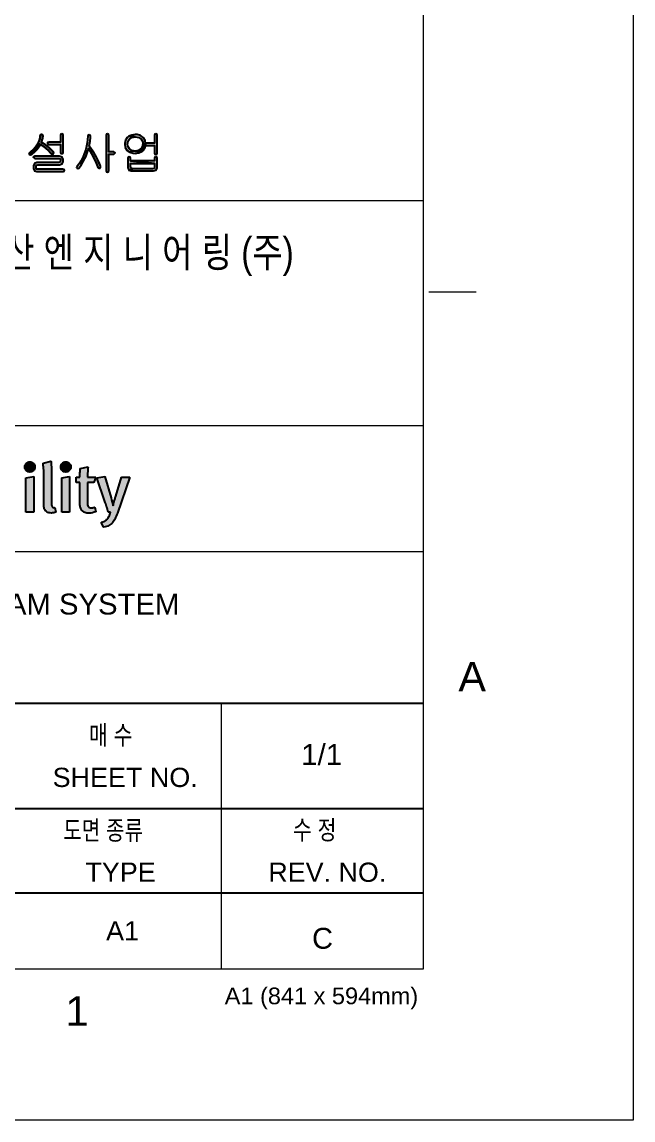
# Model space of a CAD drawing. Header units: inches. Extents: x 0 to 841, y 0 to 594.
# Drawn here: x 767.9 to 841, y 0 to 131.4 of the extents above; entities that cross this region are included whole.
import ezdxf
from ezdxf.enums import TextEntityAlignment as Align

# ---------------------------------------------------------------- set-up
doc = ezdxf.new("R2010")
doc.units = ezdxf.units.IN
doc.header["$MEASUREMENT"] = 0
for name, color, linetype in [('BG 0 -2', 7, 'Continuous'), ('BG _U+B808_U+C774_U+C5B4 1', 7, 'Continuous'), ('BG Default', 7, 'Continuous'), ('BG VPORT', 7, 'Continuous'), ('FRAME', 7, 'Continuous')]:
    doc.layers.add(name, color=color, linetype=linetype)
doc.styles.add('Arial', font='arial.ttf')

msp = doc.modelspace()

# ---------------------------------------------------------------- hatches: boundary and pattern name
at = {"layer": 'BG 0 -2', "linetype": 'ByBlock', "true_color": 0x005bac}
h = msp.add_hatch(color=154, dxfattribs=at)
edge = h.paths.add_edge_path()
edge.add_spline(control_points=[(769.44, 78.16), (769.44, 77.99), (769.38, 77.85), (769.26, 77.73), (769.14, 77.61), (769, 77.55), (768.82, 77.55), (768.66, 77.55), (768.52, 77.61), (768.41, 77.73), (768.29, 77.85), (768.24, 77.99), (768.24, 78.16), (768.24, 78.33), (768.29, 78.47), (768.41, 78.59), (768.53, 78.71), (768.67, 78.77), (768.84, 78.77), (769, 78.77), (769.14, 78.71), (769.26, 78.6), (769.38, 78.48), (769.44, 78.33), (769.44, 78.16)], knot_values=[0, 0, 0, 0, 1, 1, 1, 2, 2, 2, 3, 3, 3, 4, 4, 4, 5, 5, 5, 6, 6, 6, 7, 7, 7, 8, 8, 8, 8], degree=3, periodic=0)
h = msp.add_hatch(color=154, dxfattribs=at)
edge = h.paths.add_edge_path()
edge.add_spline(control_points=[(771.96, 72.75), (771.79, 72.68), (771.61, 72.65), (771.41, 72.65), (771.18, 72.65), (771, 72.69), (770.87, 72.78), (770.75, 72.87), (770.66, 72.98), (770.6, 73.11), (770.54, 73.23), (770.51, 73.36), (770.5, 73.5), (770.49, 73.63), (770.49, 73.74), (770.49, 73.83), (770.49, 73.83), (770.49, 77.4), (770.49, 77.4), (770.49, 77.55), (770.49, 77.67), (770.49, 77.79), (770.48, 77.9), (770.48, 78), (770.47, 78.1), (770.46, 78.19), (770.45, 78.28), (770.44, 78.37), (770.44, 78.45), (770.42, 78.54), (770.41, 78.63), (770.41, 78.63), (771.34, 78.84), (771.34, 78.84), (771.38, 78.71), (771.4, 78.55), (771.4, 78.37), (771.41, 78.19), (771.42, 77.96), (771.42, 77.68), (771.42, 77.68), (771.42, 74.13), (771.42, 74.13), (771.42, 73.99), (771.42, 73.87), (771.42, 73.79), (771.42, 73.7), (771.43, 73.63), (771.44, 73.58), (771.45, 73.53), (771.46, 73.48), (771.47, 73.45), (771.48, 73.42), (771.49, 73.4), (771.51, 73.38), (771.54, 73.34), (771.58, 73.31), (771.64, 73.29), (771.69, 73.28), (771.75, 73.28), (771.81, 73.31), (771.81, 73.31), (771.96, 72.75), (771.96, 72.75)], knot_values=[0, 0, 0, 0, 1, 1, 1, 2, 2, 2, 3, 3, 3, 4, 4, 4, 5, 5, 5, 6, 6, 6, 7, 7, 7, 8, 8, 8, 9, 9, 9, 10, 10, 10, 11, 11, 11, 12, 12, 12, 13, 13, 13, 14, 14, 14, 15, 15, 15, 16, 16, 16, 17, 17, 17, 18, 18, 18, 19, 19, 19, 20, 20, 20, 21, 21, 21, 21], degree=3, periodic=0)
h = msp.add_hatch(color=154, dxfattribs=at)
edge = h.paths.add_edge_path()
edge.add_spline(control_points=[(773.73, 78.16), (773.73, 77.99), (773.67, 77.85), (773.55, 77.73), (773.43, 77.61), (773.29, 77.55), (773.12, 77.55), (772.95, 77.55), (772.81, 77.61), (772.7, 77.73), (772.58, 77.85), (772.53, 77.99), (772.53, 78.16), (772.53, 78.33), (772.59, 78.47), (772.7, 78.59), (772.82, 78.71), (772.96, 78.77), (773.13, 78.77), (773.29, 78.77), (773.43, 78.71), (773.55, 78.6), (773.67, 78.48), (773.73, 78.33), (773.73, 78.16)], knot_values=[0, 0, 0, 0, 1, 1, 1, 2, 2, 2, 3, 3, 3, 4, 4, 4, 5, 5, 5, 6, 6, 6, 7, 7, 7, 8, 8, 8, 8], degree=3, periodic=0)
h = msp.add_hatch(color=154, dxfattribs=at)
edge = h.paths.add_edge_path()
edge.add_spline(control_points=[(776.74, 72.81), (776.47, 72.69), (776.2, 72.63), (775.92, 72.63), (775.71, 72.63), (775.54, 72.66), (775.4, 72.71), (775.26, 72.77), (775.15, 72.85), (775.07, 72.94), (774.98, 73.04), (774.92, 73.16), (774.88, 73.29), (774.84, 73.42), (774.82, 73.56), (774.82, 73.71), (774.82, 73.71), (774.82, 76.3), (774.82, 76.3), (774.82, 76.3), (774.36, 76.3), (774.36, 76.3), (774.36, 76.3), (774.36, 76.93), (774.36, 76.93), (774.36, 76.93), (774.82, 76.93), (774.82, 76.93), (774.82, 77.11), (774.82, 77.28), (774.83, 77.46), (774.83, 77.64), (774.84, 77.81), (774.86, 77.97), (774.86, 77.97), (775.8, 78.19), (775.8, 78.19), (775.78, 78.02), (775.76, 77.82), (775.75, 77.59), (775.73, 77.36), (775.73, 77.14), (775.73, 76.93), (775.73, 76.93), (776.73, 76.93), (776.73, 76.93), (776.73, 76.93), (776.49, 76.3), (776.49, 76.3), (776.49, 76.3), (775.72, 76.3), (775.72, 76.3), (775.72, 76.3), (775.72, 73.95), (775.72, 73.95), (775.72, 73.69), (775.75, 73.51), (775.82, 73.42), (775.9, 73.32), (776.03, 73.28), (776.23, 73.28), (776.34, 73.28), (776.47, 73.3), (776.62, 73.36), (776.62, 73.36), (776.74, 72.81), (776.74, 72.81)], knot_values=[0, 0, 0, 0, 1, 1, 1, 2, 2, 2, 3, 3, 3, 4, 4, 4, 5, 5, 5, 6, 6, 6, 7, 7, 7, 8, 8, 8, 9, 9, 9, 10, 10, 10, 11, 11, 11, 12, 12, 12, 13, 13, 13, 14, 14, 14, 15, 15, 15, 16, 16, 16, 17, 17, 17, 18, 18, 18, 19, 19, 19, 20, 20, 20, 21, 21, 21, 22, 22, 22, 22], degree=3, periodic=0)
for points in [[(768.37, 72.74), (768.37, 76.86), (769.29, 77.03), (769.29, 72.74)], [(772.66, 72.74), (772.66, 76.86), (773.58, 77.03), (773.58, 72.74)]]:
    msp.add_hatch(color=154, dxfattribs=at).paths.add_polyline_path(points)
h = msp.add_hatch(color=154, dxfattribs=at)
edge = h.paths.add_edge_path()
edge.add_spline(control_points=[(779.3, 72.65), (779.21, 72.39), (779.12, 72.17), (779.03, 71.98), (778.94, 71.79), (778.84, 71.62), (778.72, 71.49), (778.6, 71.35), (778.46, 71.24), (778.29, 71.15), (778.12, 71.06), (777.91, 70.99), (777.66, 70.95), (777.66, 70.95), (777.37, 71.54), (777.37, 71.54), (777.51, 71.58), (777.64, 71.62), (777.75, 71.68), (777.86, 71.73), (777.97, 71.81), (778.06, 71.9), (778.15, 71.99), (778.23, 72.1), (778.3, 72.24), (778.37, 72.37), (778.44, 72.54), (778.5, 72.74), (778.5, 72.74), (778.21, 72.74), (778.21, 72.74), (778.15, 72.98), (778.08, 73.2), (778.01, 73.43), (777.94, 73.65), (777.87, 73.85), (777.81, 74.04), (777.81, 74.04), (776.86, 76.86), (776.86, 76.86), (776.86, 76.86), (777.79, 77.02), (777.79, 77.02), (777.79, 77.02), (778.56, 74.47), (778.56, 74.47), (778.57, 74.41), (778.59, 74.33), (778.62, 74.23), (778.62, 74.23), (778.69, 73.93), (778.69, 73.93), (778.72, 73.83), (778.74, 73.74), (778.76, 73.67), (778.77, 73.59), (778.78, 73.54), (778.79, 73.52), (778.79, 73.53), (778.8, 73.57), (778.82, 73.65), (778.84, 73.72), (778.86, 73.81), (778.89, 73.92), (778.92, 74.03), (778.95, 74.14), (778.99, 74.27), (779.03, 74.4), (779.07, 74.53), (779.11, 74.66), (779.11, 74.66), (779.8, 76.93), (779.8, 76.93), (779.8, 76.93), (780.78, 76.93), (780.78, 76.93), (780.78, 76.93), (779.3, 72.65), (779.3, 72.65)], knot_values=[0, 0, 0, 0, 1, 1, 1, 2, 2, 2, 3, 3, 3, 4, 4, 4, 5, 5, 5, 6, 6, 6, 7, 7, 7, 8, 8, 8, 9, 9, 9, 10, 10, 10, 11, 11, 11, 12, 12, 12, 13, 13, 13, 14, 14, 14, 15, 15, 15, 16, 16, 16, 17, 17, 17, 18, 18, 18, 19, 19, 19, 20, 20, 20, 21, 21, 21, 22, 22, 22, 23, 23, 23, 24, 24, 24, 25, 25, 25, 26, 26, 26, 26], degree=3, periodic=0)
at = {"layer": 'BG Default', "linetype": 'Continuous'}
for points in [[(770.1, 116.77), (770.46, 116.53), (770.74, 116.32), (771.04, 116.05), (771.32, 115.74), (771.37, 115.67), (771.5, 115.59), (771.62, 115.64), (771.67, 115.75), (771.63, 115.88), (771.31, 116.2), (771.02, 116.46), (770.96, 116.51), (770.64, 116.76), (770.29, 116.99), (770.21, 117.04), (770.34, 117.43), (770.4, 117.78), (770.34, 117.92), (770.23, 117.96), (770.12, 117.92), (770.06, 117.8), (770.02, 117.43), (769.87, 117.03), (769.79, 116.86)], [(772.65, 118.05), (772.54, 118), (772.49, 117.89), (772.49, 117.05), (771.09, 117.05), (770.96, 117.01), (770.93, 116.91), (770.97, 116.81), (771.1, 116.76), (772.49, 116.76), (772.49, 115.81), (772.54, 115.69), (772.65, 115.66), (772.76, 115.69), (772.82, 115.81), (772.82, 117.89), (772.76, 118)], [(775.91, 117.93), (775.8, 117.88), (775.75, 117.76), (775.74, 117.36), (775.69, 116.96), (775.62, 116.55), (775.51, 116.14), (775.46, 115.95), (775.31, 115.52), (775.14, 115.13), (774.94, 114.77), (774.73, 114.44), (774.5, 114.15), (774.43, 114.02), (774.49, 113.91), (774.59, 113.89), (774.7, 113.94), (774.96, 114.28), (775.19, 114.62), (775.38, 114.98), (775.39, 115.02), (775.56, 115.38), (775.7, 115.76), (775.83, 116.18), (775.85, 116.23), (776.06, 116.39), (775.94, 116.56), (776, 116.96), (776.03, 117.16), (776.07, 117.58), (776.08, 117.76), (776.02, 117.88)], [(778.11, 118.05), (778, 118.01), (777.95, 117.89), (777.95, 113.61), (778, 113.49), (778.11, 113.45), (778.22, 113.49), (778.27, 113.61), (778.27, 115.61), (778.88, 115.61), (779.02, 115.75), (778.88, 115.88), (778.27, 115.88), (778.27, 117.89), (778.22, 118.01)], [(780.66, 117.74), (780.49, 117.6), (780.27, 117.27), (780.18, 116.88), (780.18, 116.81), (780.24, 116.41), (780.45, 116.07), (780.49, 116.04), (780.81, 115.82), (781.19, 115.71), (781.44, 115.69), (781.87, 115.75), (782.22, 115.91), (781.44, 115.96), (781.03, 116.03), (780.74, 116.22), (780.54, 116.56), (780.51, 116.81), (780.6, 117.21), (780.74, 117.4), (781.05, 117.6), (781.44, 117.66)], [(782.68, 116.88), (782.62, 117.22), (782.42, 117.55), (782.37, 117.6), (782.06, 117.82), (781.68, 117.94), (781.44, 117.95), (781.02, 117.89), (780.66, 117.74), (781.44, 117.66), (781.86, 117.59), (782.14, 117.4), (782.33, 117.06), (782.37, 116.81)], [(783.9, 118.05), (783.78, 118), (783.73, 117.87), (783.73, 116.93), (782.79, 116.93), (782.68, 116.89), (782.68, 116.88), (782.37, 116.81), (782.68, 116.71), (782.69, 116.69), (782.82, 116.65), (783.73, 116.65), (783.73, 115.71), (783.78, 115.58), (783.9, 115.54), (784.01, 115.58), (784.06, 115.71), (784.06, 117.88), (784.01, 118)], [(769.79, 116.86), (769.57, 116.53), (769.32, 116.21), (769.01, 115.93), (768.85, 115.79), (768.76, 115.68), (768.79, 115.57), (768.89, 115.53), (769.03, 115.57), (769.36, 115.85), (769.65, 116.13), (769.68, 116.17), (769.94, 116.51), (770.1, 116.77)], [(775.85, 116.23), (776.05, 115.95), (776.26, 115.59), (776.48, 115.17), (776.48, 115.15), (776.68, 114.77), (776.84, 114.38), (776.98, 114.04), (777.08, 113.93), (777.19, 113.92), (777.27, 114.01), (777.27, 114.17), (777.13, 114.52), (776.96, 114.89), (776.75, 115.28), (776.73, 115.33), (776.51, 115.71), (776.28, 116.07), (776.06, 116.39)], [(782.22, 115.91), (782.37, 116.04), (782.6, 116.37), (782.68, 116.71), (782.37, 116.81), (782.28, 116.42), (782.14, 116.22), (781.82, 116.02), (781.44, 115.96)], [(782.37, 116.81), (782.28, 116.42), (782.14, 116.22), (781.82, 116.02), (781.44, 115.96), (782.22, 115.91), (782.37, 116.04), (782.6, 116.37), (782.68, 116.71)], [(772.32, 115.36), (769.41, 115.36), (769.24, 115.22), (769.41, 115.08), (772.28, 115.08), (772.44, 115.04), (772.49, 114.9), (772.49, 114.75), (772.43, 114.64), (772.28, 114.61), (769.67, 114.61), (769.37, 114.5), (769.25, 114.22), (769.25, 113.9), (769.38, 113.61), (769.68, 113.51), (772.82, 113.51), (772.92, 113.56), (772.96, 113.65), (772.92, 113.75), (772.79, 113.79), (769.77, 113.79), (769.63, 113.82), (769.58, 113.94), (769.58, 114.15), (769.62, 114.29), (769.78, 114.33), (772.38, 114.33), (772.7, 114.43), (772.82, 114.71), (772.82, 114.95), (772.7, 115.25)], [(783.73, 114.49), (780.89, 114.78), (780.89, 115.11), (780.84, 115.24), (780.73, 115.28), (780.62, 115.24), (780.56, 115.11), (780.56, 113.99), (780.67, 113.69), (781.1, 113.86), (780.94, 113.91), (780.89, 114.05), (780.89, 114.49)], [(783.9, 115.28), (783.78, 115.24), (783.73, 115.11), (783.73, 114.78), (780.89, 114.78), (783.73, 114.49), (783.73, 114.04), (783.69, 113.9), (783.52, 113.86), (781.1, 113.86), (780.67, 113.69), (780.97, 113.59), (783.62, 113.59), (783.94, 113.69), (784.06, 113.97), (784.06, 115.11), (784.01, 115.24)]]:
    msp.add_hatch(color=3, dxfattribs=at).paths.add_polyline_path(points)

# ---------------------------------------------------------------- linework, layer by layer
at = {"layer": 'BG 0 -2', "color": 7, "linetype": 'Continuous', "lineweight": 9}
for p, q in [((841, 594), (841, 0)), ((815.93, 18.11), (815.93, 576.75)), ((666.66, 110.04), (815.93, 110.04)), ((816.56, 99.14), (822.22, 99.14)), ((666.66, 83.14), (815.93, 83.14)), ((666.66, 68.03), (815.93, 68.03)), ((791.73, 49.88), (791.73, 18.11)), ((25.11, 18.11), (815.93, 18.11)), ((841, 0), (0, 0))]:
    msp.add_line(p, q, dxfattribs=at)
at = {"layer": 'BG 0 -2', "color": 3, "linetype": 'Continuous', "lineweight": 25}
for points in [[(770.23, 117.96), (770.12, 117.92), (770.06, 117.8), (770.02, 117.43), (769.87, 117.03), (769.79, 116.86), (770.1, 116.77), (770.46, 116.53), (770.74, 116.32), (771.04, 116.05), (771.32, 115.74), (771.37, 115.67), (771.5, 115.59), (771.62, 115.64), (771.67, 115.75), (771.63, 115.88), (771.31, 116.2), (771.02, 116.46), (770.96, 116.51), (770.64, 116.76), (770.29, 116.99), (770.21, 117.04), (770.34, 117.43), (770.4, 117.78), (770.34, 117.92)], [(780.66, 117.74), (780.49, 117.6), (780.27, 117.27), (780.18, 116.88), (780.18, 116.81), (780.24, 116.41), (780.45, 116.07), (780.49, 116.04), (780.81, 115.82), (781.19, 115.71), (781.44, 115.69), (781.87, 115.75), (782.22, 115.91), (781.44, 115.96), (781.03, 116.03), (780.74, 116.22), (780.54, 116.56), (780.51, 116.81), (780.6, 117.21), (780.74, 117.4), (781.05, 117.6), (781.44, 117.66)], [(781.44, 117.95), (781.02, 117.89), (780.66, 117.74), (781.44, 117.66), (781.86, 117.59), (782.14, 117.4), (782.33, 117.06), (782.37, 116.81), (782.68, 116.88), (782.62, 117.22), (782.42, 117.55), (782.37, 117.6), (782.06, 117.82), (781.68, 117.94)], [(769.79, 116.86), (769.57, 116.53), (769.32, 116.21), (769.01, 115.93), (768.85, 115.79), (768.76, 115.68), (768.79, 115.57), (768.89, 115.53), (769.03, 115.57), (769.36, 115.85), (769.65, 116.13), (769.68, 116.17), (769.94, 116.51), (770.1, 116.77)], [(776.06, 116.39), (775.85, 116.23), (776.05, 115.95), (776.26, 115.59), (776.48, 115.17), (776.48, 115.15), (776.68, 114.77), (776.84, 114.38), (776.98, 114.04), (777.08, 113.93), (777.19, 113.92), (777.27, 114.01), (777.27, 114.17), (777.13, 114.52), (776.96, 114.89), (776.75, 115.28), (776.73, 115.33), (776.51, 115.71), (776.28, 116.07)], [(782.37, 116.81), (782.28, 116.42), (782.14, 116.22), (781.82, 116.02), (781.44, 115.96), (782.22, 115.91), (782.37, 116.04), (782.6, 116.37), (782.68, 116.71)], [(780.73, 115.28), (780.62, 115.24), (780.56, 115.11), (780.56, 113.99), (780.67, 113.69), (781.1, 113.86), (780.94, 113.91), (780.89, 114.05), (780.89, 114.49), (783.73, 114.49), (780.89, 114.78), (780.89, 115.11), (780.84, 115.24)]]:
    msp.add_lwpolyline(points, close=True, dxfattribs=at)
at = {"layer": 'BG 0 -2', "color": 7, "linetype": 'Continuous', "lineweight": 0}
for points in [[(768.37, 72.74), (768.37, 76.86), (769.29, 77.03), (769.29, 72.74)], [(772.66, 72.74), (772.66, 76.86), (773.58, 77.03), (773.58, 72.74)]]:
    msp.add_lwpolyline(points, close=True, dxfattribs=at)
for points, knots in [([(769.44, 78.16), (769.44, 77.99), (769.38, 77.85), (769.26, 77.73), (769.14, 77.61), (769, 77.55), (768.82, 77.55), (768.66, 77.55), (768.52, 77.61), (768.41, 77.73), (768.29, 77.85), (768.24, 77.99), (768.24, 78.16), (768.24, 78.33), (768.29, 78.47), (768.41, 78.59), (768.53, 78.71), (768.67, 78.77), (768.84, 78.77), (769, 78.77), (769.14, 78.71), (769.26, 78.6), (769.38, 78.48), (769.44, 78.33), (769.44, 78.16)], [0, 0, 0, 0, 1, 1, 1, 2, 2, 2, 3, 3, 3, 4, 4, 4, 5, 5, 5, 6, 6, 6, 7, 7, 7, 8, 8, 8, 8]), ([(771.96, 72.75), (771.79, 72.68), (771.61, 72.65), (771.41, 72.65), (771.18, 72.65), (771, 72.69), (770.87, 72.78), (770.75, 72.87), (770.66, 72.98), (770.6, 73.11), (770.54, 73.23), (770.51, 73.36), (770.5, 73.5), (770.49, 73.63), (770.49, 73.74), (770.49, 73.83), (770.49, 73.83), (770.49, 77.4), (770.49, 77.4), (770.49, 77.55), (770.49, 77.67), (770.49, 77.79), (770.48, 77.9), (770.48, 78), (770.47, 78.1), (770.46, 78.19), (770.45, 78.28), (770.44, 78.37), (770.44, 78.45), (770.42, 78.54), (770.41, 78.63), (770.41, 78.63), (771.34, 78.84), (771.34, 78.84), (771.38, 78.71), (771.4, 78.55), (771.4, 78.37), (771.41, 78.19), (771.42, 77.96), (771.42, 77.68), (771.42, 77.68), (771.42, 74.13), (771.42, 74.13), (771.42, 73.99), (771.42, 73.87), (771.42, 73.79), (771.42, 73.7), (771.43, 73.63), (771.44, 73.58), (771.45, 73.53), (771.46, 73.48), (771.47, 73.45), (771.48, 73.42), (771.49, 73.4), (771.51, 73.38), (771.54, 73.34), (771.58, 73.31), (771.64, 73.29), (771.69, 73.28), (771.75, 73.28), (771.81, 73.31), (771.81, 73.31), (771.96, 72.75), (771.96, 72.75)], [0, 0, 0, 0, 1, 1, 1, 2, 2, 2, 3, 3, 3, 4, 4, 4, 5, 5, 5, 6, 6, 6, 7, 7, 7, 8, 8, 8, 9, 9, 9, 10, 10, 10, 11, 11, 11, 12, 12, 12, 13, 13, 13, 14, 14, 14, 15, 15, 15, 16, 16, 16, 17, 17, 17, 18, 18, 18, 19, 19, 19, 20, 20, 20, 21, 21, 21, 21]), ([(773.73, 78.16), (773.73, 77.99), (773.67, 77.85), (773.55, 77.73), (773.43, 77.61), (773.29, 77.55), (773.12, 77.55), (772.95, 77.55), (772.81, 77.61), (772.7, 77.73), (772.58, 77.85), (772.53, 77.99), (772.53, 78.16), (772.53, 78.33), (772.59, 78.47), (772.7, 78.59), (772.82, 78.71), (772.96, 78.77), (773.13, 78.77), (773.29, 78.77), (773.43, 78.71), (773.55, 78.6), (773.67, 78.48), (773.73, 78.33), (773.73, 78.16)], [0, 0, 0, 0, 1, 1, 1, 2, 2, 2, 3, 3, 3, 4, 4, 4, 5, 5, 5, 6, 6, 6, 7, 7, 7, 8, 8, 8, 8]), ([(776.74, 72.81), (776.47, 72.69), (776.2, 72.63), (775.92, 72.63), (775.71, 72.63), (775.54, 72.66), (775.4, 72.71), (775.26, 72.77), (775.15, 72.85), (775.07, 72.94), (774.98, 73.04), (774.92, 73.16), (774.88, 73.29), (774.84, 73.42), (774.82, 73.56), (774.82, 73.71), (774.82, 73.71), (774.82, 76.3), (774.82, 76.3), (774.82, 76.3), (774.36, 76.3), (774.36, 76.3), (774.36, 76.3), (774.36, 76.93), (774.36, 76.93), (774.36, 76.93), (774.82, 76.93), (774.82, 76.93), (774.82, 77.11), (774.82, 77.28), (774.83, 77.46), (774.83, 77.64), (774.84, 77.81), (774.86, 77.97), (774.86, 77.97), (775.8, 78.19), (775.8, 78.19), (775.78, 78.02), (775.76, 77.82), (775.75, 77.59), (775.73, 77.36), (775.73, 77.14), (775.73, 76.93), (775.73, 76.93), (776.73, 76.93), (776.73, 76.93), (776.73, 76.93), (776.49, 76.3), (776.49, 76.3), (776.49, 76.3), (775.72, 76.3), (775.72, 76.3), (775.72, 76.3), (775.72, 73.95), (775.72, 73.95), (775.72, 73.69), (775.75, 73.51), (775.82, 73.42), (775.9, 73.32), (776.03, 73.28), (776.23, 73.28), (776.34, 73.28), (776.47, 73.3), (776.62, 73.36), (776.62, 73.36), (776.74, 72.81), (776.74, 72.81)], [0, 0, 0, 0, 1, 1, 1, 2, 2, 2, 3, 3, 3, 4, 4, 4, 5, 5, 5, 6, 6, 6, 7, 7, 7, 8, 8, 8, 9, 9, 9, 10, 10, 10, 11, 11, 11, 12, 12, 12, 13, 13, 13, 14, 14, 14, 15, 15, 15, 16, 16, 16, 17, 17, 17, 18, 18, 18, 19, 19, 19, 20, 20, 20, 21, 21, 21, 22, 22, 22, 22]), ([(779.3, 72.65), (779.21, 72.39), (779.12, 72.17), (779.03, 71.98), (778.94, 71.79), (778.84, 71.62), (778.72, 71.49), (778.6, 71.35), (778.46, 71.24), (778.29, 71.15), (778.12, 71.06), (777.91, 70.99), (777.66, 70.95), (777.66, 70.95), (777.37, 71.54), (777.37, 71.54), (777.51, 71.58), (777.64, 71.62), (777.75, 71.68), (777.86, 71.73), (777.97, 71.81), (778.06, 71.9), (778.15, 71.99), (778.23, 72.1), (778.3, 72.24), (778.37, 72.37), (778.44, 72.54), (778.5, 72.74), (778.5, 72.74), (778.21, 72.74), (778.21, 72.74), (778.15, 72.98), (778.08, 73.2), (778.01, 73.43), (777.94, 73.65), (777.87, 73.85), (777.81, 74.04), (777.81, 74.04), (776.86, 76.86), (776.86, 76.86), (776.86, 76.86), (777.79, 77.02), (777.79, 77.02), (777.79, 77.02), (778.56, 74.47), (778.56, 74.47), (778.57, 74.41), (778.59, 74.33), (778.62, 74.23), (778.62, 74.23), (778.69, 73.93), (778.69, 73.93), (778.72, 73.83), (778.74, 73.74), (778.76, 73.67), (778.77, 73.59), (778.78, 73.54), (778.79, 73.52), (778.79, 73.53), (778.8, 73.57), (778.82, 73.65), (778.84, 73.72), (778.86, 73.81), (778.89, 73.92), (778.92, 74.03), (778.95, 74.14), (778.99, 74.27), (779.03, 74.4), (779.07, 74.53), (779.11, 74.66), (779.11, 74.66), (779.8, 76.93), (779.8, 76.93), (779.8, 76.93), (780.78, 76.93), (780.78, 76.93), (780.78, 76.93), (779.3, 72.65), (779.3, 72.65)], [0, 0, 0, 0, 1, 1, 1, 2, 2, 2, 3, 3, 3, 4, 4, 4, 5, 5, 5, 6, 6, 6, 7, 7, 7, 8, 8, 8, 9, 9, 9, 10, 10, 10, 11, 11, 11, 12, 12, 12, 13, 13, 13, 14, 14, 14, 15, 15, 15, 16, 16, 16, 17, 17, 17, 18, 18, 18, 19, 19, 19, 20, 20, 20, 21, 21, 21, 22, 22, 22, 23, 23, 23, 24, 24, 24, 25, 25, 25, 26, 26, 26, 26])]:
    msp.add_open_spline(points, degree=3, knots=knots, dxfattribs=at)
at = {"layer": 'BG _U+B808_U+C774_U+C5B4 1', "color": 7, "linetype": 'Continuous', "lineweight": 25}
for p, q in [((770.41, 78.63), (771.34, 78.84)), ((770.47, 78.1), (770.44, 78.37)), ((770.49, 77.4), (770.49, 77.79)), ((771.42, 77.68), (771.42, 74.13)), ((774.86, 77.97), (775.8, 78.19)), ((768.37, 76.86), (769.29, 77.03)), ((768.37, 72.74), (768.37, 76.86)), ((769.29, 77.03), (769.29, 72.74)), ((770.49, 73.83), (770.49, 77.4)), ((772.66, 76.86), (773.58, 77.03)), ((772.66, 72.74), (772.66, 76.86)), ((773.58, 77.03), (773.58, 72.74)), ((774.36, 76.3), (774.36, 76.93)), ((774.36, 76.93), (774.82, 76.93)), ((774.82, 76.3), (774.36, 76.3)), ((774.82, 76.93), (774.83, 77.46)), ((774.82, 73.71), (774.82, 76.3)), ((776.49, 76.3), (775.72, 76.3)), ((775.72, 76.3), (775.72, 73.95)), ((775.73, 76.93), (776.73, 76.93)), ((776.73, 76.93), (776.49, 76.3)), ((776.86, 76.86), (777.79, 77.02)), ((777.81, 74.04), (776.86, 76.86)), ((777.79, 77.02), (778.56, 74.47)), ((779.11, 74.66), (779.8, 76.93)), ((780.78, 76.93), (779.3, 72.65)), ((779.8, 76.93), (780.78, 76.93)), ((778.56, 74.47), (778.62, 74.23)), ((778.62, 74.23), (778.69, 73.93)), ((778.79, 73.52), (778.82, 73.65)), ((769.29, 72.74), (768.37, 72.74)), ((771.81, 73.31), (771.96, 72.75)), ((773.58, 72.74), (772.66, 72.74)), ((776.62, 73.36), (776.74, 72.81)), ((778.5, 72.74), (778.21, 72.74)), ((777.66, 70.95), (777.37, 71.54))]:
    msp.add_line(p, q, dxfattribs=at)
for points, knots in [([(768.41, 77.73), (768.29, 77.85), (768.24, 77.99), (768.24, 78.16), (768.24, 78.33), (768.29, 78.47), (768.41, 78.59)], [3, 3, 3, 3, 4, 4, 4, 5, 5, 5, 5]), ([(768.41, 78.59), (768.53, 78.71), (768.67, 78.77), (768.84, 78.77), (769, 78.77), (769.14, 78.71), (769.26, 78.6)], [5, 5, 5, 5, 6, 6, 6, 7, 7, 7, 7]), ([(769.44, 78.16), (769.44, 77.99), (769.38, 77.85), (769.26, 77.73), (769.14, 77.61), (769, 77.55), (768.82, 77.55), (768.66, 77.55), (768.52, 77.61), (768.41, 77.73)], [0, 0, 0, 0, 1, 1, 1, 2, 2, 2, 3, 3, 3, 3]), ([(771.34, 78.84), (771.38, 78.71), (771.4, 78.55), (771.4, 78.37), (771.41, 78.19), (771.42, 77.96), (771.42, 77.68)], [11, 11, 11, 11, 12, 12, 12, 13, 13, 13, 13]), ([(772.7, 77.73), (772.58, 77.85), (772.53, 77.99), (772.53, 78.16), (772.53, 78.33), (772.59, 78.47), (772.7, 78.59)], [3, 3, 3, 3, 4, 4, 4, 5, 5, 5, 5]), ([(772.7, 78.59), (772.82, 78.71), (772.96, 78.77), (773.13, 78.77), (773.29, 78.77), (773.43, 78.71), (773.55, 78.6)], [5, 5, 5, 5, 6, 6, 6, 7, 7, 7, 7]), ([(773.73, 78.16), (773.73, 77.99), (773.67, 77.85), (773.55, 77.73), (773.43, 77.61), (773.29, 77.55), (773.12, 77.55), (772.95, 77.55), (772.81, 77.61), (772.7, 77.73)], [0, 0, 0, 0, 1, 1, 1, 2, 2, 2, 3, 3, 3, 3]), ([(771.42, 73.79), (771.42, 73.7), (771.43, 73.63), (771.44, 73.58), (771.45, 73.53), (771.46, 73.48), (771.47, 73.45)], [15, 15, 15, 15, 16, 16, 16, 17, 17, 17, 17]), ([(778.21, 72.74), (778.15, 72.98), (778.08, 73.2), (778.01, 73.43), (777.94, 73.65), (777.87, 73.85), (777.81, 74.04)], [10, 10, 10, 10, 11, 11, 11, 12, 12, 12, 12]), ([(778.82, 73.65), (778.84, 73.72), (778.86, 73.81), (778.89, 73.92), (778.92, 74.03), (778.95, 74.14), (778.99, 74.27), (779.03, 74.4), (779.07, 74.53), (779.11, 74.66)], [20, 20, 20, 20, 21, 21, 21, 22, 22, 22, 23, 23, 23, 23]), ([(771.96, 72.75), (771.79, 72.68), (771.61, 72.65), (771.41, 72.65), (771.18, 72.65), (771, 72.69), (770.87, 72.78)], [0, 0, 0, 0, 1, 1, 1, 2, 2, 2, 2]), ([(776.74, 72.81), (776.47, 72.69), (776.2, 72.63), (775.92, 72.63), (775.71, 72.63), (775.54, 72.66), (775.4, 72.71)], [0, 0, 0, 0, 1, 1, 1, 2, 2, 2, 2]), ([(775.82, 73.42), (775.9, 73.32), (776.03, 73.28), (776.23, 73.28), (776.34, 73.28), (776.47, 73.3), (776.62, 73.36)], [19, 19, 19, 19, 20, 20, 20, 21, 21, 21, 21]), ([(777.75, 71.68), (777.86, 71.73), (777.97, 71.81), (778.06, 71.9), (778.15, 71.99), (778.23, 72.1), (778.3, 72.24)], [6, 6, 6, 6, 7, 7, 7, 8, 8, 8, 8]), ([(779.03, 71.98), (778.94, 71.79), (778.84, 71.62), (778.72, 71.49), (778.6, 71.35), (778.46, 71.24), (778.29, 71.15)], [1, 1, 1, 1, 2, 2, 2, 3, 3, 3, 3])]:
    msp.add_open_spline(points, degree=3, knots=knots, dxfattribs=at)
for points in [[(769.26, 78.6), (769.38, 78.48), (769.44, 78.33), (769.44, 78.16)], [(770.44, 78.37), (770.44, 78.45), (770.42, 78.54), (770.41, 78.63)], [(770.49, 77.79), (770.48, 77.9), (770.48, 78), (770.47, 78.1)], [(773.55, 78.6), (773.67, 78.48), (773.73, 78.33), (773.73, 78.16)], [(774.83, 77.46), (774.83, 77.64), (774.84, 77.81), (774.86, 77.97)], [(775.75, 77.59), (775.73, 77.36), (775.73, 77.14), (775.73, 76.93)], [(775.8, 78.19), (775.78, 78.02), (775.76, 77.82), (775.75, 77.59)], [(770.5, 73.5), (770.49, 73.63), (770.49, 73.74), (770.49, 73.83)], [(771.42, 74.13), (771.42, 73.99), (771.42, 73.87), (771.42, 73.79)], [(774.88, 73.29), (774.84, 73.42), (774.82, 73.56), (774.82, 73.71)], [(775.72, 73.95), (775.72, 73.69), (775.75, 73.51), (775.82, 73.42)], [(778.69, 73.93), (778.72, 73.83), (778.74, 73.74), (778.76, 73.67)], [(778.76, 73.67), (778.77, 73.59), (778.78, 73.54), (778.79, 73.52)], [(770.6, 73.11), (770.54, 73.23), (770.51, 73.36), (770.5, 73.5)], [(770.87, 72.78), (770.75, 72.87), (770.66, 72.98), (770.6, 73.11)], [(771.47, 73.45), (771.48, 73.42), (771.49, 73.4), (771.51, 73.38)], [(771.51, 73.38), (771.54, 73.34), (771.58, 73.31), (771.64, 73.29)], [(771.64, 73.29), (771.69, 73.28), (771.75, 73.28), (771.81, 73.31)], [(775.07, 72.94), (774.98, 73.04), (774.92, 73.16), (774.88, 73.29)], [(775.4, 72.71), (775.26, 72.77), (775.15, 72.85), (775.07, 72.94)], [(778.3, 72.24), (778.37, 72.37), (778.44, 72.54), (778.5, 72.74)], [(779.3, 72.65), (779.21, 72.39), (779.12, 72.17), (779.03, 71.98)], [(777.37, 71.54), (777.51, 71.58), (777.64, 71.62), (777.75, 71.68)], [(778.29, 71.15), (778.12, 71.06), (777.91, 70.99), (777.66, 70.95)]]:
    msp.add_open_spline(points, degree=3, dxfattribs=at)
at = {"layer": 'BG Default', "color": 3, "linetype": 'Continuous', "lineweight": 25, "const_width": 0.25}
for points in [[(769.79, 116.86), (769.57, 116.53), (769.32, 116.21), (769.01, 115.93), (768.85, 115.79), (768.76, 115.68), (768.79, 115.57), (768.89, 115.53), (769.03, 115.57), (769.36, 115.85), (769.65, 116.13), (769.68, 116.17), (769.94, 116.51), (770.1, 116.77)], [(770.1, 116.77), (770.46, 116.53), (770.74, 116.32), (771.04, 116.05), (771.32, 115.74), (771.37, 115.67), (771.5, 115.59), (771.62, 115.64), (771.67, 115.75), (771.63, 115.88), (771.31, 116.2), (771.02, 116.46), (770.96, 116.51), (770.64, 116.76), (770.29, 116.99), (770.21, 117.04), (770.34, 117.43), (770.4, 117.78), (770.34, 117.92), (770.23, 117.96), (770.12, 117.92), (770.06, 117.8), (770.02, 117.43), (769.87, 117.03), (769.79, 116.86)], [(782.22, 115.91), (782.37, 116.04), (782.6, 116.37), (782.68, 116.71), (782.37, 116.81), (782.28, 116.42), (782.14, 116.22), (781.82, 116.02), (781.44, 115.96)], [(775.85, 116.23), (776.05, 115.95), (776.26, 115.59), (776.48, 115.17), (776.48, 115.15), (776.68, 114.77), (776.84, 114.38), (776.98, 114.04), (777.08, 113.93), (777.19, 113.92), (777.27, 114.01), (777.27, 114.17), (777.13, 114.52), (776.96, 114.89), (776.75, 115.28), (776.73, 115.33), (776.51, 115.71), (776.28, 116.07), (776.06, 116.39)]]:
    msp.add_lwpolyline(points, close=True, dxfattribs=at)
at = {"layer": 'BG Default', "color": 3, "linetype": 'Continuous', "lineweight": 25}
for points in [[(772.65, 118.05), (772.54, 118), (772.49, 117.89), (772.49, 117.05), (771.09, 117.05), (770.96, 117.01), (770.93, 116.91), (770.97, 116.81), (771.1, 116.76), (772.49, 116.76), (772.49, 115.81), (772.54, 115.69), (772.65, 115.66), (772.76, 115.69), (772.82, 115.81), (772.82, 117.89), (772.76, 118)], [(775.91, 117.93), (775.8, 117.88), (775.75, 117.76), (775.74, 117.36), (775.69, 116.96), (775.62, 116.55), (775.51, 116.14), (775.46, 115.95), (775.31, 115.52), (775.14, 115.13), (774.94, 114.77), (774.73, 114.44), (774.5, 114.15), (774.43, 114.02), (774.49, 113.91), (774.59, 113.89), (774.7, 113.94), (774.96, 114.28), (775.19, 114.62), (775.38, 114.98), (775.39, 115.02), (775.56, 115.38), (775.7, 115.76), (775.83, 116.18), (775.85, 116.23), (776.06, 116.39), (775.94, 116.56), (776, 116.96), (776.03, 117.16), (776.07, 117.58), (776.08, 117.76), (776.02, 117.88)], [(778.11, 118.05), (778, 118.01), (777.95, 117.89), (777.95, 113.61), (778, 113.49), (778.11, 113.45), (778.22, 113.49), (778.27, 113.61), (778.27, 115.61), (778.88, 115.61), (779.02, 115.75), (778.88, 115.88), (778.27, 115.88), (778.27, 117.89), (778.22, 118.01)], [(780.66, 117.74), (780.49, 117.6), (780.27, 117.27), (780.18, 116.88), (780.18, 116.81), (780.24, 116.41), (780.45, 116.07), (780.49, 116.04), (780.81, 115.82), (781.19, 115.71), (781.44, 115.69), (781.87, 115.75), (782.22, 115.91), (781.44, 115.96), (781.03, 116.03), (780.74, 116.22), (780.54, 116.56), (780.51, 116.81), (780.6, 117.21), (780.74, 117.4), (781.05, 117.6), (781.44, 117.66)], [(782.68, 116.88), (782.62, 117.22), (782.42, 117.55), (782.37, 117.6), (782.06, 117.82), (781.68, 117.94), (781.44, 117.95), (781.02, 117.89), (780.66, 117.74), (781.44, 117.66), (781.86, 117.59), (782.14, 117.4), (782.33, 117.06), (782.37, 116.81)], [(783.9, 118.05), (783.78, 118), (783.73, 117.87), (783.73, 116.93), (782.79, 116.93), (782.68, 116.89), (782.68, 116.88), (782.37, 116.81), (782.68, 116.71), (782.69, 116.69), (782.82, 116.65), (783.73, 116.65), (783.73, 115.71), (783.78, 115.58), (783.9, 115.54), (784.01, 115.58), (784.06, 115.71), (784.06, 117.88), (784.01, 118)], [(782.37, 116.81), (782.28, 116.42), (782.14, 116.22), (781.82, 116.02), (781.44, 115.96), (782.22, 115.91), (782.37, 116.04), (782.6, 116.37), (782.68, 116.71)], [(772.32, 115.36), (769.41, 115.36), (769.24, 115.22), (769.41, 115.08), (772.28, 115.08), (772.44, 115.04), (772.49, 114.9), (772.49, 114.75), (772.43, 114.64), (772.28, 114.61), (769.67, 114.61), (769.37, 114.5), (769.25, 114.22), (769.25, 113.9), (769.38, 113.61), (769.68, 113.51), (772.82, 113.51), (772.92, 113.56), (772.96, 113.65), (772.92, 113.75), (772.79, 113.79), (769.77, 113.79), (769.63, 113.82), (769.58, 113.94), (769.58, 114.15), (769.62, 114.29), (769.78, 114.33), (772.38, 114.33), (772.7, 114.43), (772.82, 114.71), (772.82, 114.95), (772.7, 115.25)], [(783.73, 114.49), (780.89, 114.78), (780.89, 115.11), (780.84, 115.24), (780.73, 115.28), (780.62, 115.24), (780.56, 115.11), (780.56, 113.99), (780.67, 113.69), (781.1, 113.86), (780.94, 113.91), (780.89, 114.05), (780.89, 114.49)], [(783.9, 115.28), (783.78, 115.24), (783.73, 115.11), (783.73, 114.78), (780.89, 114.78), (783.73, 114.49), (783.73, 114.04), (783.69, 113.9), (783.52, 113.86), (781.1, 113.86), (780.67, 113.69), (780.97, 113.59), (783.62, 113.59), (783.94, 113.69), (784.06, 113.97), (784.06, 115.11), (784.01, 115.24)]]:
    msp.add_lwpolyline(points, close=True, dxfattribs=at)
at = {"layer": 'BG VPORT', "color": 7, "linetype": 'Continuous', "lineweight": 25}
for p, q in [((666.66, 49.88), (815.93, 49.88)), ((666.66, 37.27), (815.93, 37.27)), ((666.66, 27.18), (815.93, 27.18))]:
    msp.add_line(p, q, dxfattribs=at)

# ---------------------------------------------------------------- texts
at = {"layer": 'BG 0 -2', "color": 7, "style": 'Arial'}
for s, height, width, p in [('벽 산 엔 지 니 어 링 (주)', 3.5574, 0.808848, (761.03, 102.08)), ('A', 3.54, 1.004063, (820.1, 51.29))]:
    msp.add_text(s, height=height, dxfattribs=dict(at, width=width)).set_placement(p)
for s, height, width, p in [('A1 (841 x 594mm)', 2, 1.007335, (803.72, 14.61)), ('1', 3.54, 1.008516, (774.48, 13.05))]:
    msp.add_text(s, height=height, dxfattribs=dict(at, width=width)).set_placement(p, align=Align.MIDDLE)
at = {"layer": 'BG VPORT', "color": 7, "style": 'Arial'}
for s, width, p in [('매 수', 0.780824, (775.9, 44.92)), (' SHEET NO.', 1.00288, (770.66, 39.86)), ('도면 종류', 0.767495, (772.83, 33.53)), ('수 정', 0.780824, (800.31, 33.57)), ('TYPE', 1.001693, (775.48, 28.52)), (' REV. NO.', 1.000881, (796.47, 28.51)), ('A1', 1.006087, (777.95, 21.49))]:
    msp.add_text(s, height=2.3, dxfattribs=dict(at, width=width)).set_placement(p)
at = {"layer": 'FRAME', "color": 7, "style": 'Arial'}
for s, width, p in [('ST_PIPING ISOMETRIC DRAWING FOR STEAM SYSTEM', 1.003138, (693.3, 60.5)), ('1/1', 1.008516, (801.3, 42.5)), ('C', 0.992063, (802.6, 20.5))]:
    msp.add_text(s, height=2.5, dxfattribs=dict(at, width=width)).set_placement(p)

doc.saveas('drawing.dxf')
